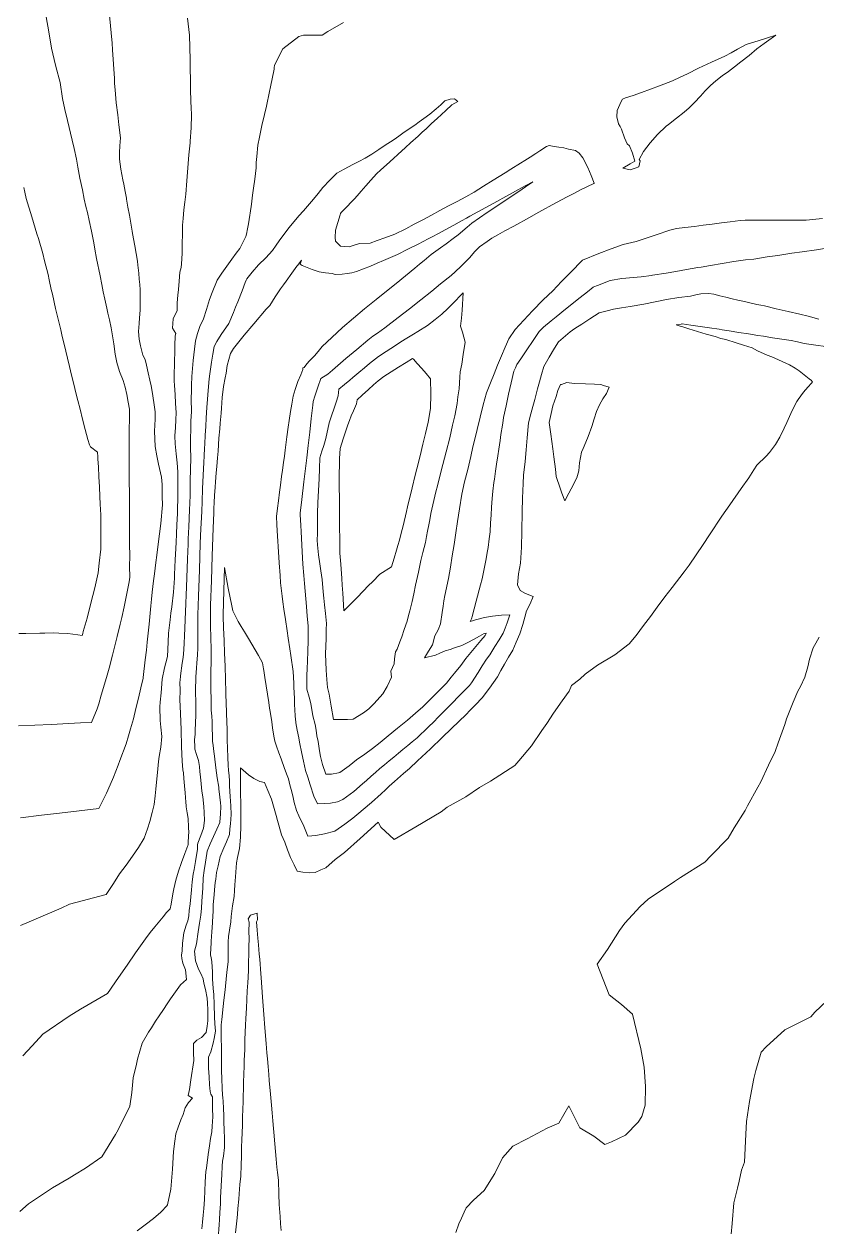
# Model space of a CAD drawing. Header units: inches. Extents: x 11351264 to 11356330, y 6702313 to 6706468.
# Drawn here: x 11354518 to 11354853, y 6703746 to 6704253 of the extents above; entities that cross this region are included whole.
import ezdxf

# ---------------------------------------------------------------- set-up
doc = ezdxf.new("R2010")
doc.units = ezdxf.units.IN
doc.header["$MEASUREMENT"] = 0
doc.layers.add('Shumate_Contours_clip1', color=7, linetype='Continuous', lineweight=0)

msp = doc.modelspace()

# ---------------------------------------------------------------- linework, layer by layer
at = {"layer": 'Shumate_Contours_clip1'}
for points, elevation in [([(11354526.9, 6704259.45), (11354528.41, 6704250.81), (11354529.69, 6704243.07), (11354530.78, 6704238.34), (11354531.57, 6704235.45), (11354533.37, 6704228.66), (11354534.36, 6704221.88), (11354535.37, 6704217.21), (11354536.46, 6704212.67), (11354538.43, 6704204.34), (11354539.21, 6704200.83), (11354540.2, 6704196.36), (11354540.83, 6704192.86), (11354541.62, 6704188.32), (11354542.7, 6704183.31), (11354543.53, 6704179.42), (11354544.23, 6704176.29), (11354544.82, 6704173.76), (11354545.58, 6704170.46), (11354546.61, 6704165.97), (11354547.59, 6704160.93), (11354548, 6704158.32), (11354548.6, 6704154.43), (11354550.17, 6704147.01), (11354550.87, 6704143.44), (11354551.43, 6704140.35), (11354552.22, 6704137.17), (11354553.08, 6704133.4), (11354553.51, 6704131.36), (11354554.18, 6704128.44), (11354554.89, 6704125.08), (11354555.28, 6704122.65), (11354556, 6704118.39), (11354556.58, 6704113.99), (11354557.24, 6704110.46), (11354558.44, 6704106.69), (11354559.98, 6704102.95), (11354560.8, 6704100.08), (11354561.52, 6704097.05), (11354562.09, 6704093.78), (11354562.53, 6704090.77), (11354562.53, 6704090.54), (11354562.53, 6704086.63), (11354562.5, 6704082.38), (11354562.46, 6704078.15), (11354562.42, 6704073.92), (11354562.45, 6704072.75), (11354562.47, 6704072.07), (11354562.47, 6704068.88), (11354562.48, 6704064.46), (11354562.5, 6704060.03), (11354562.53, 6704055.6), (11354562.58, 6704053.75), (11354562.62, 6704052.82), (11354562.63, 6704046.5), (11354562.64, 6704043.39), (11354562.65, 6704037.64), (11354562.65, 6704033.96), (11354562.66, 6704028.78), (11354562.65, 6704024.53), (11354562.66, 6704019.94), (11354562.41, 6704017.88), (11354561.52, 6704013.04), (11354561.1, 6704010.95), (11354560.3, 6704007.36), (11354559.29, 6704002.91), (11354558.6, 6704000.13), (11354557.38, 6703994.92), (11354555.43, 6703986.98), (11354553.99, 6703981.54), (11354553.14, 6703978.59), (11354552.48, 6703976.14), (11354550.68, 6703970.11), (11354549.58, 6703966.43), (11354548.92, 6703964.33), (11354546.6, 6703958.61), (11354541.96, 6703958.43), (11354529.6, 6703957.8), (11354515.81, 6703957.22)], 1392), ([(11354554.21, 6704256.87), (11354555.26, 6704245.21), (11354555.46, 6704242.42), (11354556.2, 6704230.33), (11354556.31, 6704228.27), (11354556.52, 6704225.5), (11354557.01, 6704220.02), (11354557.6, 6704214.93), (11354558.08, 6704210.78), (11354558.75, 6704205.35), (11354558.51, 6704201.93), (11354558.38, 6704199.11), (11354558.31, 6704196.31), (11354558.94, 6704192.08), (11354559.8, 6704187.53), (11354560.16, 6704185.77), (11354560.73, 6704182.62), (11354561.27, 6704179.82), (11354561.33, 6704179.47), (11354561.34, 6704179.42), (11354561.94, 6704176.05), (11354562.54, 6704172.67), (11354563.15, 6704169.29), (11354563.75, 6704165.91), (11354563.9, 6704164.92), (11354564.8, 6704159.79), (11354565.37, 6704156.51), (11354565.96, 6704153.23), (11354566.06, 6704151.5), (11354566.51, 6704148.15), (11354566.7, 6704145.61), (11354566.91, 6704143.42), (11354567.08, 6704141.09), (11354567.05, 6704137.63), (11354567.05, 6704134.86), (11354567.05, 6704133.42), (11354567.04, 6704132.51), (11354566.82, 6704129.27), (11354566.62, 6704126.96), (11354566.44, 6704123.53), (11354566.72, 6704120.35), (11354567.22, 6704117.55), (11354568.26, 6704113.65), (11354569.23, 6704111.82), (11354569.75, 6704109.31), (11354570.53, 6704106.18), (11354571.22, 6704103.08), (11354571.73, 6704100.7), (11354572.22, 6704098.24), (11354572.92, 6704093.57), (11354573.46, 6704089.71), (11354573.35, 6704086.55), (11354573.09, 6704081.5), (11354573.37, 6704075.07), (11354574.12, 6704071.14), (11354574.89, 6704067.55), (11354576.14, 6704062.08), (11354576.44, 6704059.04), (11354576.43, 6704056.5), (11354576.44, 6704053.96), (11354576.45, 6704050.48), (11354575.86, 6704042.54), (11354574.65, 6704033.87), (11354574.08, 6704029.19), (11354573.68, 6704026.09), (11354573.12, 6704021.35), (11354572.78, 6704018.33), (11354572.22, 6704013.53), (11354571.93, 6704010.58), (11354571.61, 6704007.85), (11354570.93, 6704000.04), (11354570.11, 6703992.46), (11354569.72, 6703989.12), (11354569.16, 6703985.09), (11354568.37, 6703977.58), (11354568.36, 6703977.53), (11354568.34, 6703977.27), (11354567.39, 6703973.15), (11354566.36, 6703968.81), (11354565.31, 6703964.48), (11354564.23, 6703960.16), (11354563.05, 6703955.88), (11354562.23, 6703952.98), (11354561.21, 6703949.65), (11354558.57, 6703942.52), (11354557.79, 6703940.6), (11354555.86, 6703935.49), (11354554.45, 6703932.23), (11354552.92, 6703928.72), (11354549.69, 6703922.3), (11354533.12, 6703920.36), (11354525.49, 6703919.48), (11354516.57, 6703918.31)], 1390), ([(11354587.13, 6704255.73), (11354587.85, 6704248.63), (11354588.25, 6704238.2), (11354588.31, 6704225.96), (11354588.52, 6704220.48), (11354588.59, 6704218.16), (11354588.72, 6704215.01), (11354588.62, 6704209.45), (11354588.21, 6704203.95), (11354588.18, 6704203.76), (11354588.18, 6704203.65), (11354588.17, 6704203.53), (11354588.14, 6704203.24), (11354587.62, 6704198.17), (11354587.17, 6704192.64), (11354586.75, 6704187.08), (11354586.29, 6704181.55), (11354585.89, 6704178.15), (11354585.52, 6704174.92), (11354585.2, 6704171.23), (11354585.01, 6704168.42), (11354584.99, 6704168.16), (11354584.92, 6704164.74), (11354584.88, 6704160.63), (11354584.8, 6704158.48), (11354584.79, 6704156.47), (11354584.49, 6704152.09), (11354584.41, 6704150.56), (11354583.89, 6704148.6), (11354583.58, 6704144.87), (11354583.21, 6704141.28), (11354583, 6704138.91), (11354582.73, 6704135.74), (11354582.73, 6704132.49), (11354581.05, 6704128.87), (11354580.69, 6704124.94), (11354582.1, 6704122.77), (11354581.8, 6704121.79), (11354581.75, 6704117.68), (11354581.71, 6704115.55), (11354581.66, 6704113.43), (11354581.6, 6704112.59), (11354581.51, 6704108.79), (11354581.45, 6704106.61), (11354581.38, 6704104.44), (11354581.38, 6704102.8), (11354581.55, 6704100.72), (11354581.81, 6704096.95), (11354582.06, 6704093.18), (11354582.29, 6704089.41), (11354582.13, 6704086.26), (11354581.95, 6704083.1), (11354581.76, 6704079.52), (11354581.84, 6704076.12), (11354582.29, 6704071.91), (11354582.67, 6704068.18), (11354583.01, 6704064.36), (11354583, 6704061.53), (11354583.02, 6704057.57), (11354582.98, 6704055.05), (11354582.94, 6704052.54), (11354582.91, 6704049.26), (11354582.79, 6704046.71), (11354582.57, 6704041.93), (11354582.39, 6704038.15), (11354582.23, 6704034.6), (11354581.99, 6704029.59), (11354581.88, 6704027.27), (11354581.58, 6704021.03), (11354581.52, 6704019.5), (11354581.22, 6704013.62), (11354580.38, 6704007.38), (11354580.06, 6704004.77), (11354579.68, 6704001.84), (11354578.99, 6703996.27), (11354578.88, 6703992.42), (11354578.56, 6703986.49), (11354577.9, 6703983.71), (11354577.38, 6703981.64), (11354576.43, 6703976.92), (11354575.92, 6703971.09), (11354575.58, 6703967.2), (11354575.42, 6703965.18), (11354575.59, 6703959.38), (11354575.85, 6703956.64), (11354576.22, 6703952.65), (11354575.8, 6703948.15), (11354575.11, 6703944.17), (11354574.78, 6703942.12), (11354574.34, 6703937.54), (11354574.12, 6703934.77), (11354573.76, 6703930.49), (11354573.46, 6703927.67), (11354573.06, 6703923.92), (11354572.14, 6703920.54), (11354571.11, 6703916.8), (11354570.16, 6703913.76), (11354569.44, 6703911.74), (11354568.73, 6703909.73), (11354566.42, 6703905.85), (11354563.86, 6703902.17), (11354561.13, 6703898.45), (11354558.43, 6703894.66), (11354555.84, 6703890.65), (11354552.77, 6703886), (11354537.24, 6703881.87), (11354533.71, 6703880.28), (11354520.22, 6703874.47), (11354516.6, 6703872.87)], 1388), ([(11354652.82, 6704253.89), (11354646.33, 6704250.16), (11354643.91, 6704248.67), (11354639.45, 6704248.68), (11354636.05, 6704248.65), (11354633.97, 6704248.06), (11354627.27, 6704242.79), (11354623.79, 6704235.9), (11354623.64, 6704234.78), (11354623.57, 6704234.25), (11354622.05, 6704226.81), (11354621.68, 6704224.81), (11354620.33, 6704218.62), (11354619.52, 6704215.14), (11354618.49, 6704210.43), (11354617.43, 6704205.53), (11354616.75, 6704202.23), (11354616.27, 6704197.43), (11354616.02, 6704194.93), (11354615.97, 6704192.62), (11354615.5, 6704187.83), (11354614.94, 6704184.11), (11354614.47, 6704181.13), (11354614.04, 6704177.3), (11354613.48, 6704173.48), (11354613.35, 6704172.66), (11354612.78, 6704169.05), (11354612.42, 6704166.86), (11354612.02, 6704164.66), (11354611.65, 6704163.66), (11354610.16, 6704160.53), (11354609.1, 6704158.57), (11354607.63, 6704156.57), (11354605.82, 6704154.1), (11354603.66, 6704151.15), (11354601.55, 6704148.19), (11354599.54, 6704145.24), (11354597.52, 6704140.08), (11354596.39, 6704137.11), (11354595.06, 6704132.82), (11354593.78, 6704128.95), (11354592.2, 6704125.75), (11354591.29, 6704122.75), (11354590.39, 6704119.65), (11354589.97, 6704116.16), (11354589.5, 6704111.35), (11354589.14, 6704107.9), (11354588.89, 6704104.58), (11354588.78, 6704100.93), (11354588.7, 6704098.84), (11354588.59, 6704094.98), (11354588.71, 6704089.79), (11354588.51, 6704085.78), (11354588.42, 6704081.81), (11354588.36, 6704079.03), (11354588.31, 6704075.11), (11354588.47, 6704069.85), (11354588.35, 6704065.77), (11354588.25, 6704060.25), (11354588.13, 6704054.64), (11354588.04, 6704051.04), (11354587.97, 6704048.51), (11354587.79, 6704044.64), (11354587.64, 6704041.18), (11354587.41, 6704036.1), (11354587.31, 6704033.85), (11354587.03, 6704027.58), (11354586.59, 6704015.72), (11354586.48, 6704012.4), (11354586.35, 6704008.83), (11354586.11, 6704001.94), (11354585.86, 6703995.06), (11354585.68, 6703992.18), (11354585.53, 6703989.19), (11354585.25, 6703985.97), (11354584.88, 6703983.6), (11354584.17, 6703978.22), (11354583.94, 6703976.34), (11354583.88, 6703975.69), (11354583.91, 6703971.92), (11354583.89, 6703968.29), (11354584.06, 6703962.41), (11354584.39, 6703955.44), (11354584.49, 6703948.48), (11354584.67, 6703945.29), (11354584.86, 6703942.22), (11354585.15, 6703938.62), (11354585.4, 6703937.32), (11354585.58, 6703934.99), (11354585.8, 6703931.89), (11354586.03, 6703928.89), (11354586.34, 6703924.98), (11354586.5, 6703923.47), (11354586.55, 6703922.97), (11354586.93, 6703920.41), (11354587.29, 6703918.09), (11354587.31, 6703917.78), (11354587.46, 6703914.65), (11354587.63, 6703911.69), (11354587.53, 6703911.27), (11354587.37, 6703907.25), (11354587.31, 6703906.97), (11354587.29, 6703906.9), (11354587.24, 6703906.73), (11354585.87, 6703903.28), (11354584.55, 6703899.57), (11354583.31, 6703895.83), (11354582.18, 6703892.04), (11354581.31, 6703888.34), (11354580.92, 6703886.35), (11354580.11, 6703881.94), (11354579.77, 6703879.95), (11354578.26, 6703878.42), (11354576.85, 6703876.62), (11354573.25, 6703872.34), (11354571.37, 6703870.03), (11354569.27, 6703867.34), (11354565.13, 6703861.39), (11354561.65, 6703856.14), (11354556.97, 6703849.56), (11354554.51, 6703846.08), (11354553.28, 6703844.29), (11354541.87, 6703837.66), (11354537.15, 6703834.68), (11354526.03, 6703827.14), (11354521.56, 6703822.17), (11354517.55, 6703817.89)], 1386), ([(11354854.93, 6704171.25), (11354848.06, 6704170.58), (11354845.3, 6704170.61), (11354840.78, 6704170.54), (11354837.65, 6704170.58), (11354833.52, 6704170.52), (11354830, 6704170.57), (11354826.3, 6704170.51), (11354822.35, 6704170.59), (11354820.2, 6704170.39), (11354815.95, 6704169.86), (11354812.41, 6704169.39), (11354808.43, 6704168.9), (11354804.62, 6704168.39), (11354800.91, 6704167.93), (11354796.84, 6704167.4), (11354793.39, 6704166.98), (11354790.5, 6704166.3), (11354784.75, 6704164.3), (11354780.53, 6704162.91), (11354776.29, 6704161.57), (11354770.85, 6704160.28), (11354765.81, 6704158.42), (11354760.67, 6704156.43), (11354753.72, 6704153.74), (11354748.62, 6704148.5), (11354744.82, 6704144.63), (11354741.13, 6704140.77), (11354737.11, 6704136.94), (11354732.62, 6704132.25), (11354728.93, 6704128.34), (11354725.31, 6704124.43), (11354722.63, 6704120.51), (11354721.09, 6704116.94), (11354719.56, 6704113.32), (11354717.92, 6704109.4), (11354716.39, 6704105.66), (11354714.86, 6704101.92), (11354713.17, 6704097.74), (11354711.78, 6704092.59), (11354710.49, 6704087.37), (11354709.23, 6704082.28), (11354707.95, 6704077.07), (11354707.49, 6704074.87), (11354706.64, 6704070.87), (11354705.27, 6704065.36), (11354704, 6704060.15), (11354702.74, 6704054.93), (11354701.82, 6704048.78), (11354701.02, 6704043.37), (11354700.3, 6704038.57), (11354699.57, 6704033.76), (11354698.78, 6704028.88), (11354697.98, 6704024.13), (11354697.15, 6704019.33), (11354695.63, 6704012.12), (11354695.26, 6704009.92), (11354694.91, 6704007.72), (11354694.48, 6704005.07), (11354693.8, 6704000.18), (11354692.79, 6703997.74), (11354691.45, 6703995.1), (11354690.44, 6703991.31), (11354688.74, 6703988.67), (11354687.03, 6703985.93), (11354691.63, 6703987.05), (11354693.59, 6703987.86), (11354695.8, 6703988.76), (11354697.83, 6703989.41), (11354699.76, 6703990.03), (11354702.83, 6703991.13), (11354705.28, 6703992.35), (11354707.76, 6703993.65), (11354710.26, 6703994.99), (11354712.25, 6703996.13), (11354713.13, 6703996.26), (11354712.97, 6703995.79), (11354712.61, 6703995.24), (11354710.84, 6703993.22), (11354708.68, 6703990.7), (11354706.57, 6703988.18), (11354704.52, 6703985.66), (11354702.35, 6703982.66), (11354699.77, 6703979.46), (11354698.37, 6703977.7), (11354696.3, 6703975.13), (11354691.57, 6703970.35), (11354688.22, 6703967.02), (11354686.41, 6703965.22), (11354683.28, 6703962.54), (11354679.9, 6703959.62), (11354675.64, 6703956.13), (11354671.73, 6703952.94), (11354668.36, 6703950.19), (11354665.17, 6703947.57), (11354661.84, 6703945.29), (11354658.3, 6703942.87), (11354655.34, 6703940.31), (11354653.36, 6703938.91), (11354651.33, 6703937.53), (11354650.81, 6703937.39), (11354647.88, 6703936.74), (11354645.37, 6703936.83), (11354643.97, 6703940.86), (11354643.18, 6703944.29), (11354642.82, 6703946.58), (11354642.2, 6703950.54), (11354641.68, 6703953.02), (11354641.28, 6703955.29), (11354640.86, 6703957.75), (11354639.98, 6703961.35), (11354639.12, 6703966.54), (11354638.36, 6703969.25), (11354637.43, 6703972.7), (11354637.35, 6703975.36), (11354637.43, 6703978.75), (11354637.54, 6703981.15), (11354637.79, 6703988.47), (11354637.91, 6703993.3), (11354638.01, 6703999.35), (11354637.6, 6704003.42), (11354637.2, 6704007.53), (11354636.68, 6704014.03), (11354636.42, 6704017.24), (11354636.19, 6704020.58), (11354635.77, 6704025.41), (11354635.44, 6704030.8), (11354635.14, 6704036.22), (11354634.97, 6704039.21), (11354634.84, 6704041.65), (11354634.58, 6704046.32), (11354634.59, 6704046.93), (11354635.29, 6704052.73), (11354636.21, 6704060.19), (11354636.71, 6704064.59), (11354637.37, 6704070.29), (11354637.97, 6704075.52), (11354638.61, 6704081.16), (11354639.26, 6704086.8), (11354639.89, 6704092.43), (11354640.15, 6704094.02), (11354640.72, 6704096.23), (11354641.99, 6704100.11), (11354643.32, 6704103.79), (11354646.27, 6704105.59), (11354648.24, 6704107.32), (11354653.91, 6704112.13), (11354658.51, 6704116.02), (11354663.12, 6704119.9), (11354665.3, 6704121.6), (11354667.17, 6704122.9), (11354670.28, 6704125.06), (11354675.95, 6704129.48), (11354680.71, 6704133.18), (11354685.46, 6704136.89), (11354690.16, 6704140.66), (11354693.86, 6704143.63), (11354698.26, 6704147.19), (11354699.96, 6704148.8), (11354702.48, 6704151.12), (11354706.03, 6704154.71), (11354708.28, 6704157.27), (11354710.23, 6704159.3), (11354713.45, 6704161.6), (11354715.49, 6704163.02), (11354717.97, 6704164.35), (11354720.95, 6704166), (11354724.69, 6704168.03), (11354731.39, 6704171.71), (11354735, 6704173.79), (11354736.86, 6704174.81), (11354740.94, 6704177.05), (11354746.9, 6704180.24), (11354750.13, 6704181.86), (11354752.87, 6704183.33), (11354758.44, 6704186.02), (11354758.68, 6704186.15), (11354757.43, 6704189.37), (11354755.98, 6704192.73), (11354753.82, 6704196.88), (11354752.31, 6704198.8), (11354750.77, 6704199.97), (11354747.79, 6704200.56), (11354745.86, 6704201.02), (11354743.8, 6704201.3), (11354741.71, 6704201.66), (11354739.62, 6704202.07), (11354738.58, 6704201.58), (11354735.73, 6704199.74), (11354733.97, 6704198.63), (11354731.68, 6704197.16), (11354729.36, 6704195.7), (11354727.62, 6704194.58), (11354723.54, 6704192.02), (11354721.11, 6704190.56), (11354716.03, 6704187.39), (11354712, 6704184.89), (11354709.95, 6704183.61), (11354707.98, 6704182.39), (11354704.49, 6704180.4), (11354700.79, 6704178.45), (11354697.22, 6704176.56), (11354693.56, 6704174.62), (11354690.03, 6704172.72), (11354686.34, 6704170.74), (11354682.74, 6704168.8), (11354679.13, 6704166.85), (11354674.59, 6704164.68), (11354670.28, 6704163.06), (11354667.07, 6704161.95), (11354664.1, 6704160.91), (11354659.6, 6704160.66), (11354657.33, 6704160.05), (11354655.28, 6704159.23), (11354651.66, 6704159.62), (11354649.52, 6704161.75), (11354649.3, 6704163.18), (11354649.57, 6704166.28), (11354650.55, 6704169.53), (11354651.44, 6704172.8), (11354651.67, 6704173.4), (11354651.92, 6704173.85), (11354654.5, 6704176.5), (11354655.99, 6704178.05), (11354657.46, 6704179.59), (11354658.58, 6704180.82), (11354660.34, 6704182.76), (11354662.36, 6704185.07), (11354664.41, 6704187.42), (11354666.82, 6704190.16), (11354668.66, 6704191.78), (11354670.98, 6704193.89), (11354673.91, 6704196.53), (11354675.84, 6704198.28), (11354679.07, 6704201.27), (11354681.1, 6704203.15), (11354684.35, 6704205.99), (11354686.12, 6704207.66), (11354687.73, 6704209.16), (11354690.07, 6704211.38), (11354692.37, 6704213.43), (11354694.2, 6704215.15), (11354696.03, 6704216.87), (11354698.52, 6704219.26), (11354701.11, 6704220.57), (11354699.71, 6704221.78), (11354697.93, 6704221.56), (11354695.7, 6704220.93), (11354693.93, 6704219.22), (11354692.04, 6704217.52), (11354689.3, 6704215.32), (11354686.77, 6704213.47), (11354684.84, 6704212.07), (11354682.91, 6704210.68), (11354680.1, 6704208.76), (11354677.91, 6704207.23), (11354676.18, 6704206.02), (11354674.19, 6704204.64), (11354670.09, 6704201.96), (11354667.79, 6704200.38), (11354664.83, 6704198.34), (11354662.08, 6704196.74), (11354659.28, 6704195.34), (11354656.82, 6704194.06), (11354653.11, 6704192.07), (11354650.13, 6704190.37), (11354647.15, 6704187.49), (11354644.18, 6704184.28), (11354642.16, 6704181.74), (11354640.28, 6704179.48), (11354637.67, 6704176.46), (11354635.97, 6704174.53), (11354634.07, 6704172.35), (11354629.89, 6704167.51), (11354627.65, 6704164.49), (11354625.72, 6704161.85), (11354624.42, 6704159.97), (11354622.86, 6704157.71), (11354620.04, 6704154.67), (11354617.06, 6704151.72), (11354614.32, 6704148.64), (11354612.07, 6704145.74), (11354611.92, 6704145.54), (11354611.77, 6704145.29), (11354611.35, 6704144.22), (11354610.07, 6704140.69), (11354608.32, 6704136.16), (11354607.36, 6704133.9), (11354606.48, 6704131.61), (11354604.45, 6704126.96), (11354601.2, 6704122.31), (11354599.47, 6704119.39), (11354598.29, 6704117.31), (11354597.72, 6704113.97), (11354597.18, 6704110.62), (11354596.44, 6704105.72), (11354596.17, 6704103.67), (11354595.8, 6704098.73), (11354595.52, 6704095.08), (11354595.24, 6704091.44), (11354594.93, 6704087.19), (11354594.73, 6704083.52), (11354594.55, 6704079.84), (11354594.36, 6704076.17), (11354594.26, 6704074.15), (11354594.07, 6704071.21), (11354593.92, 6704068.21), (11354593.83, 6704065.79), (11354593.63, 6704062.75), (11354593.38, 6704057.27), (11354593.18, 6704051.76), (11354593.04, 6704047.76), (11354592.8, 6704042.58), (11354592.71, 6704040.43), (11354592.44, 6704034.06), (11354592.09, 6704023.03), (11354591.68, 6704011.92), (11354591.49, 6704003.98), (11354591.4, 6703996.11), (11354591.43, 6703992.2), (11354591.35, 6703990.12), (11354591.28, 6703986.95), (11354591.05, 6703983.71), (11354590.81, 6703981.55), (11354590.6, 6703977.91), (11354590.45, 6703971.86), (11354590.63, 6703966.78), (11354590.59, 6703962.27), (11354590.44, 6703957.92), (11354590.32, 6703955.72), (11354590.23, 6703953.67), (11354590.08, 6703951.24), (11354590.12, 6703948.33), (11354590.18, 6703947.33), (11354590.91, 6703945.13), (11354591.75, 6703942.51), (11354592.08, 6703940), (11354592.32, 6703937.73), (11354592.52, 6703935.73), (11354592.8, 6703932.66), (11354593.16, 6703929.66), (11354593.46, 6703927.29), (11354593.89, 6703923.15), (11354594.14, 6703920.64), (11354594.2, 6703917.22), (11354593.85, 6703914.02), (11354592.71, 6703910.97), (11354591.47, 6703907.73), (11354591.28, 6703906.93), (11354591.32, 6703905.12), (11354590.42, 6703899.89), (11354589.84, 6703896.56), (11354589.49, 6703894.52), (11354589.04, 6703891.34), (11354588.72, 6703887.92), (11354588.43, 6703885), (11354588.14, 6703882.08), (11354587.83, 6703879.19), (11354587.57, 6703876.94), (11354587.19, 6703874.89), (11354586.49, 6703873.01), (11354585.5, 6703869.82), (11354585, 6703865.49), (11354584.74, 6703862.24), (11354584.53, 6703860.45), (11354584.7, 6703859.03), (11354585.15, 6703857.07), (11354586.2, 6703854.18), (11354586.6, 6703850.17), (11354584.1, 6703847.95), (11354579.94, 6703841.93), (11354578.49, 6703839.83), (11354576.87, 6703837.45), (11354575.06, 6703834.88), (11354573.54, 6703832.55), (11354571.88, 6703829.75), (11354570.61, 6703827.89), (11354567.97, 6703823.26), (11354565.95, 6703816.59), (11354565.48, 6703814.43), (11354564.17, 6703808.61), (11354563.54, 6703802.45), (11354562.77, 6703796.73), (11354557.74, 6703786.73), (11354556.64, 6703784.8), (11354550.85, 6703775.37), (11354543.98, 6703770.47), (11354539.41, 6703767.66), (11354537.16, 6703766.31), (11354530.14, 6703762.2), (11354520.04, 6703755.52), (11354516.3, 6703752.25)], 1384), ([(11354856.6, 6704158.68), (11354852.48, 6704158.1), (11354846.36, 6704157.15), (11354842.09, 6704156.57), (11354836.15, 6704155.64), (11354831.69, 6704155.04), (11354825.97, 6704154.15), (11354822.55, 6704153.86), (11354817.62, 6704153.07), (11354812.69, 6704152.27), (11354807.76, 6704151.45), (11354803.81, 6704150.76), (11354802.33, 6704150.53), (11354797.59, 6704149.68), (11354793.09, 6704148.89), (11354789.08, 6704148.19), (11354783.25, 6704147.31), (11354782.76, 6704147.2), (11354778.52, 6704146.67), (11354770.38, 6704145.98), (11354765.45, 6704145.13), (11354760.04, 6704143.05), (11354758.52, 6704142.44), (11354758.23, 6704142.29), (11354755.82, 6704140.33), (11354752.68, 6704137.85), (11354746.55, 6704132.93), (11354742.58, 6704129.76), (11354740.48, 6704128.01), (11354737.29, 6704125.45), (11354735.49, 6704123.57), (11354734.03, 6704121.45), (11354732.89, 6704119.73), (11354730.27, 6704115.89), (11354727.64, 6704112.05), (11354725.99, 6704109.64), (11354725.4, 6704108.25), (11354724.8, 6704106.79), (11354723.68, 6704101.97), (11354722.55, 6704097.13), (11354721.51, 6704092.19), (11354720.45, 6704087.23), (11354720.19, 6704086.03), (11354719.93, 6704084.09), (11354719.31, 6704080.12), (11354718.95, 6704077.62), (11354718.37, 6704073.86), (11354717.99, 6704071.15), (11354717.44, 6704067.59), (11354717.03, 6704064.66), (11354716.52, 6704061.33), (11354716.37, 6704059.91), (11354715.93, 6704056.14), (11354715.66, 6704053.06), (11354715.36, 6704049.4), (11354715.18, 6704046.08), (11354714.93, 6704042.77), (11354714.71, 6704039.1), (11354714.38, 6704036.04), (11354713.96, 6704032.42), (11354713.55, 6704030.38), (11354713.1, 6704027.69), (11354712.23, 6704023.37), (11354711.32, 6704019.21), (11354710.75, 6704016.61), (11354708.92, 6704009.74), (11354707.13, 6704003.33), (11354706.99, 6704002.76), (11354706.9, 6704002.34), (11354706.32, 6704001.18), (11354707.73, 6704001.65), (11354708.53, 6704001.96), (11354712.37, 6704002.87), (11354715.79, 6704003.44), (11354719.57, 6704003.86), (11354723.05, 6704004.03), (11354721.9, 6704000.59), (11354721.15, 6703998.42), (11354720.24, 6703996.23), (11354718.51, 6703993.44), (11354716.76, 6703990.64), (11354714.56, 6703987.16), (11354713.15, 6703985.25), (11354711.38, 6703982.45), (11354709.63, 6703979.64), (11354706.91, 6703975.27), (11354706, 6703974.14), (11354702.12, 6703970.22), (11354698.12, 6703966.17), (11354696.37, 6703964.4), (11354692.69, 6703960.7), (11354691.1, 6703959.07), (11354688.66, 6703956.61), (11354683.92, 6703952.12), (11354681.81, 6703950.37), (11354680, 6703948.87), (11354677.92, 6703947.16), (11354676.08, 6703945.62), (11354674.05, 6703943.94), (11354672.15, 6703942.36), (11354670.17, 6703940.72), (11354668.22, 6703939.11), (11354666.33, 6703937.44), (11354664.49, 6703935.92), (11354662.52, 6703934.12), (11354660.83, 6703932.72), (11354657.25, 6703929.52), (11354652.54, 6703926.1), (11354650.4, 6703925.14), (11354647.45, 6703924.57), (11354644.71, 6703924.39), (11354641.89, 6703924.31), (11354640.36, 6703927.46), (11354638.83, 6703932.3), (11354637.78, 6703935.48), (11354636.91, 6703938.4), (11354636.06, 6703942.24), (11354635.35, 6703945.52), (11354634.32, 6703950.34), (11354634.02, 6703952.16), (11354633.34, 6703955.3), (11354632.76, 6703958.38), (11354632.75, 6703958.44), (11354632.7, 6703958.68), (11354632.49, 6703961.24), (11354632.37, 6703964.03), (11354632.27, 6703966.11), (11354632.14, 6703968.71), (11354631.97, 6703973.53), (11354631.91, 6703975.19), (11354631.7, 6703980.05), (11354630.68, 6703986.9), (11354630.27, 6703989.66), (11354629.59, 6703994.16), (11354629.12, 6703997.32), (11354628.36, 6704001.98), (11354627.74, 6704006.41), (11354627.33, 6704009.57), (11354627.01, 6704011.91), (11354626.36, 6704017.46), (11354626.15, 6704020.57), (11354625.8, 6704025.97), (11354625.29, 6704032.88), (11354625.16, 6704035.1), (11354624.88, 6704039.44), (11354624.81, 6704042.2), (11354624.63, 6704045.53), (11354625.09, 6704049.08), (11354625.4, 6704052.15), (11354625.9, 6704055.82), (11354626.25, 6704058.78), (11354626.76, 6704062.43), (11354627.15, 6704065.08), (11354627.61, 6704068.29), (11354627.98, 6704070.96), (11354628.27, 6704073.5), (11354628.68, 6704076.85), (11354628.92, 6704079.16), (11354629.53, 6704083.17), (11354629.96, 6704086.01), (11354630.56, 6704089.76), (11354631.1, 6704092.97), (11354631.64, 6704096.33), (11354632.45, 6704099.07), (11354633.64, 6704102.5), (11354634.82, 6704105.28), (11354635.76, 6704107.49), (11354635.68, 6704108.3), (11354636.32, 6704108.43), (11354636.99, 6704109.3), (11354638.28, 6704110.85), (11354640.7, 6704113.29), (11354642.22, 6704115.17), (11354643.83, 6704117.2), (11354647.93, 6704121.06), (11354652.45, 6704125.2), (11354657.09, 6704129.15), (11354661.79, 6704133.17), (11354666.69, 6704137.12), (11354671.69, 6704141.14), (11354675.08, 6704143.88), (11354679.05, 6704147.1), (11354683.01, 6704150.34), (11354684.94, 6704151.93), (11354686.95, 6704153.59), (11354689.88, 6704156.02), (11354693.84, 6704158.91), (11354696.21, 6704160.53), (11354699.21, 6704162.78), (11354701.25, 6704164.37), (11354705.06, 6704167.53), (11354707.01, 6704169.33), (11354710.26, 6704171.54), (11354713.5, 6704173.73), (11354716.75, 6704175.93), (11354719.43, 6704177.74), (11354720.56, 6704178.4), (11354723.68, 6704180.51), (11354726.79, 6704182.63), (11354729.72, 6704184.64), (11354732.78, 6704186.74), (11354729.51, 6704184.97), (11354726.42, 6704183.31), (11354723.13, 6704181.52), (11354719.84, 6704179.72), (11354718.88, 6704179.16), (11354716.26, 6704177.73), (11354712.92, 6704175.9), (11354709.57, 6704174.06), (11354706.23, 6704172.22), (11354704.76, 6704171.44), (11354702.73, 6704170.33), (11354699.37, 6704168.5), (11354696, 6704166.67), (11354692.64, 6704164.83), (11354690.57, 6704163.72), (11354688.67, 6704162.72), (11354684.35, 6704160.48), (11354680.03, 6704158.27), (11354675.7, 6704156.09), (11354669.82, 6704153.59), (11354667.1, 6704152.35), (11354664.23, 6704151.19), (11354658.38, 6704148.88), (11354656.43, 6704148.39), (11354654.44, 6704147.98), (11354652.35, 6704147.72), (11354649.3, 6704147.59), (11354648.09, 6704148.1), (11354645.26, 6704148.33), (11354642.58, 6704148.82), (11354639.66, 6704149.67), (11354635.37, 6704151.44), (11354634.63, 6704151.92), (11354635.12, 6704153.74), (11354633.62, 6704151.6), (11354633.53, 6704151.47), (11354633.18, 6704151.08), (11354631.07, 6704148.19), (11354628.65, 6704144.88), (11354627.51, 6704143.22), (11354626.29, 6704141.53), (11354623.99, 6704138.16), (11354621.81, 6704134.57), (11354620.3, 6704132.94), (11354615.07, 6704126.81), (11354611.01, 6704121.96), (11354606.45, 6704116.38), (11354605.25, 6704114.34), (11354603.8, 6704109.26), (11354603.35, 6704106.06), (11354602.96, 6704104.01), (11354602.26, 6704100.34), (11354601.74, 6704095.66), (11354601.37, 6704091.23), (11354601.21, 6704089.08), (11354600.85, 6704084.92), (11354600.65, 6704082.48), (11354600.32, 6704078.62), (11354599.95, 6704073.12), (11354599.71, 6704070.22), (11354599.45, 6704066.64), (11354599.22, 6704063.98), (11354598.9, 6704060.16), (11354598.69, 6704057.83), (11354598.47, 6704054.36), (11354598.34, 6704051.44), (11354598.2, 6704048.89), (11354598.12, 6704047.01), (11354597.83, 6704040.54), (11354597.5, 6704028.89), (11354597.17, 6704018.48), (11354596.83, 6704008.08), (11354596.75, 6703999.78), (11354596.92, 6703993.95), (11354597.02, 6703990.02), (11354597.04, 6703984.71), (11354596.84, 6703979.53), (11354596.9, 6703977.34), (11354596.91, 6703973.85), (11354596.99, 6703967.07), (11354597.11, 6703963.79), (11354597.27, 6703961.21), (11354597.4, 6703958.95), (11354597.53, 6703956.26), (11354597.58, 6703952.97), (11354597.56, 6703950.72), (11354597.87, 6703948.82), (11354598.14, 6703946.32), (11354598.42, 6703944.33), (11354598.96, 6703939.52), (11354599.25, 6703937.36), (11354599.57, 6703935.2), (11354600.22, 6703931.23), (11354600.27, 6703930.54), (11354600.73, 6703927.07), (11354601.04, 6703924.75), (11354601.18, 6703923.32), (11354601.18, 6703923.27), (11354600.97, 6703919.94), (11354600.77, 6703916.68), (11354600.76, 6703916.62), (11354600.67, 6703916.41), (11354599.44, 6703913.63), (11354598.03, 6703910.53), (11354596.65, 6703907.42), (11354595.34, 6703904.24), (11354595.26, 6703903.33), (11354594.66, 6703899.66), (11354594.09, 6703896.15), (11354593.68, 6703892.98), (11354593.47, 6703888.71), (11354593.16, 6703883.17), (11354592.91, 6703880.21), (11354592.65, 6703877.34), (11354592.13, 6703873.87), (11354591.54, 6703870.24), (11354590.89, 6703865.15), (11354590.01, 6703862.14), (11354590.42, 6703857.95), (11354591.72, 6703854.57), (11354592.67, 6703852.71), (11354593.74, 6703850.46), (11354593.96, 6703848.58), (11354594.59, 6703845.87), (11354595.42, 6703842.24), (11354595.53, 6703840.11), (11354595.6, 6703837.29), (11354595.64, 6703834.98), (11354595.69, 6703832.67), (11354595.34, 6703830.49), (11354594.9, 6703827.71), (11354592.91, 6703825.62), (11354591.05, 6703824.58), (11354589.66, 6703823.11), (11354589.55, 6703819.19), (11354589.73, 6703815.92), (11354588.5, 6703807.86), (11354587.84, 6703803.67), (11354587.33, 6703801.19), (11354589.12, 6703800.07), (11354587.43, 6703798.29), (11354586.12, 6703796.01), (11354585.17, 6703793.2), (11354584.23, 6703790.94), (11354583.14, 6703787.78), (11354582.15, 6703785.03), (11354581.76, 6703781.96), (11354581.18, 6703777.59), (11354580.77, 6703770.06), (11354579.97, 6703761.67), (11354578.6, 6703755.12), (11354578.58, 6703754.99), (11354578.55, 6703754.93), (11354578.5, 6703754.81), (11354575.75, 6703752.03), (11354572.66, 6703749.28), (11354569.26, 6703746.68), (11354565.81, 6703744.12)], 1382), ([(11354518.05, 6704184.32), (11354518.48, 6704182.32), (11354519.05, 6704179.67), (11354521.34, 6704171.9), (11354523.56, 6704164.74), (11354524.18, 6704162.75), (11354525.97, 6704156.43), (11354526.79, 6704153.38), (11354528.26, 6704147.6), (11354528.74, 6704145.33), (11354529.6, 6704141.35), (11354530.04, 6704139.29), (11354531.39, 6704133.25), (11354532.5, 6704128.76), (11354533.6, 6704124.32), (11354534.25, 6704121.49), (11354535, 6704118.25), (11354536.36, 6704112.26), (11354537.25, 6704108.77), (11354538.16, 6704105.15), (11354538.96, 6704101.87), (11354540.11, 6704097.09), (11354540.76, 6704094.4), (11354541.71, 6704090.78), (11354542.81, 6704086.52), (11354543.86, 6704082.29), (11354544.48, 6704080.12), (11354545.06, 6704077.97), (11354545.74, 6704075.82), (11354546.1, 6704074.89), (11354549.1, 6704072.65), (11354549.23, 6704070.69), (11354549.27, 6704069.67), (11354549.46, 6704066.42), (11354549.67, 6704062.25), (11354549.87, 6704058.08), (11354550.05, 6704053.91), (11354550.25, 6704050.65), (11354550.55, 6704046.24), (11354550.55, 6704040.5), (11354550.52, 6704036.79), (11354550.49, 6704031.72), (11354549.85, 6704025.8), (11354549.42, 6704021.77), (11354547.93, 6704015.36), (11354547.12, 6704012.14), (11354546.33, 6704008.99), (11354544.66, 6704002.64), (11354543.08, 6703996.93), (11354542.88, 6703996.16), (11354542.64, 6703995.33), (11354540.82, 6703995.52), (11354536.63, 6703996.1), (11354532.84, 6703996.31), (11354530.64, 6703996.44), (11354526.92, 6703996.32), (11354524.72, 6703996.33), (11354518.82, 6703996.09), (11354515.84, 6703996.18)], 1394), ([(11354853.45, 6704128.78), (11354848.98, 6704129.98), (11354845.4, 6704130.84), (11354840.43, 6704132.01), (11354835.47, 6704133.18), (11354830.5, 6704134.34), (11354828.9, 6704134.65), (11354827.29, 6704134.96), (11354824.26, 6704135.67), (11354822.07, 6704136.18), (11354819.19, 6704136.86), (11354816.87, 6704137.41), (11354814.13, 6704138.06), (11354811.67, 6704138.65), (11354809.06, 6704139.27), (11354806.97, 6704139.55), (11354803.6, 6704139.41), (11354801.57, 6704138.99), (11354799.31, 6704138.51), (11354794.32, 6704137.86), (11354789.21, 6704137.14), (11354779.62, 6704135.12), (11354773.76, 6704134.12), (11354770.24, 6704133.55), (11354766.8, 6704133.04), (11354764.08, 6704132.34), (11354760.73, 6704131.38), (11354756.78, 6704128.9), (11354753.39, 6704126.64), (11354750.54, 6704124.78), (11354748.48, 6704123.38), (11354743.62, 6704119.21), (11354741.94, 6704116.48), (11354739.63, 6704112.76), (11354737.41, 6704108.78), (11354736.42, 6704105.39), (11354735.56, 6704102.38), (11354734.68, 6704099.38), (11354733.61, 6704094.86), (11354732.8, 6704091.86), (11354731.95, 6704088.83), (11354730.91, 6704085.01), (11354730.36, 6704078.66), (11354729.93, 6704073.65), (11354729.47, 6704068.69), (11354728.86, 6704062.9), (11354728.71, 6704059.38), (11354728.56, 6704056.34), (11354728.4, 6704053.31), (11354728.22, 6704047.55), (11354728.17, 6704039.34), (11354727.94, 6704032.54), (11354727.53, 6704025.82), (11354726.67, 6704021.32), (11354726.26, 6704016.7), (11354727.38, 6704014.24), (11354729.61, 6704013.08), (11354732.96, 6704011.79), (11354731.58, 6704008.6), (11354730.15, 6704005.65), (11354729.43, 6704003.04), (11354728.5, 6703999.92), (11354727.23, 6703996.05), (11354725.75, 6703992.5), (11354724.3, 6703989.11), (11354722.52, 6703986.13), (11354720.77, 6703983.16), (11354719.26, 6703980.51), (11354717.81, 6703977.85), (11354714.41, 6703973.07), (11354711.43, 6703969), (11354708.51, 6703966.02), (11354706.2, 6703963.61), (11354704.61, 6703961.98), (11354698.44, 6703956.04), (11354694.45, 6703952.21), (11354689.58, 6703947.54), (11354684.12, 6703942.4), (11354680.75, 6703939.2), (11354678.16, 6703937), (11354674.33, 6703933.7), (11354672.14, 6703931.69), (11354670.6, 6703930.23), (11354668.79, 6703928.46), (11354664.73, 6703924.84), (11354658.52, 6703919.6), (11354656.82, 6703918.15), (11354653.47, 6703915.74), (11354649.21, 6703912.67), (11354644.85, 6703911.6), (11354641.21, 6703910.94), (11354637.88, 6703910.62), (11354636.12, 6703914.82), (11354633.98, 6703919.19), (11354633.01, 6703921.46), (11354632.11, 6703924.88), (11354631.44, 6703927.67), (11354630.82, 6703930.29), (11354630.28, 6703932.3), (11354629.61, 6703934.84), (11354629.08, 6703936.26), (11354627.93, 6703939.23), (11354626.52, 6703943.23), (11354625.61, 6703945.77), (11354624.61, 6703948.6), (11354623.88, 6703950.71), (11354623.47, 6703952.8), (11354622.95, 6703956.35), (11354622.58, 6703958.83), (11354621.94, 6703963.16), (11354621.71, 6703964.69), (11354621.35, 6703967.09), (11354620.81, 6703970.6), (11354620.26, 6703974.11), (11354619.72, 6703977.61), (11354619.27, 6703980.54), (11354619.15, 6703981.28), (11354618.76, 6703983.79), (11354617.04, 6703986.8), (11354615.65, 6703989.23), (11354614.25, 6703991.65), (11354612.83, 6703994), (11354611.09, 6703996.84), (11354609.7, 6703999.09), (11354608.39, 6704001.23), (11354606.22, 6704005.7), (11354605.81, 6704007.78), (11354604.28, 6704015.31), (11354602.62, 6704024.05), (11354602.34, 6704014.1), (11354602.07, 6704004.17), (11354602.06, 6704003.42), (11354602.29, 6703998.59), (11354602.52, 6703993.19), (11354602.74, 6703987.8), (11354602.92, 6703982.42), (11354602.9, 6703981.09), (11354603.03, 6703977.95), (11354603.09, 6703975.45), (11354603.2, 6703972.72), (11354603.28, 6703969.8), (11354603.37, 6703967.49), (11354603.52, 6703962.28), (11354603.64, 6703959), (11354603.82, 6703955.5), (11354603.83, 6703953.42), (11354603.83, 6703951.2), (11354603.89, 6703947.73), (11354604.05, 6703943.81), (11354604.24, 6703940.53), (11354604.42, 6703938.35), (11354604.63, 6703936.28), (11354604.74, 6703933.9), (11354604.84, 6703931.73), (11354605.04, 6703927.4), (11354605.41, 6703923.39), (11354605.44, 6703919.74), (11354605.24, 6703915.85), (11354604.99, 6703913.75), (11354604.75, 6703911.35), (11354603.51, 6703908.29), (11354602.36, 6703905.65), (11354600.82, 6703902.11), (11354600.39, 6703900.1), (11354599.93, 6703898.09), (11354599.25, 6703895.24), (11354598.98, 6703892.45), (11354598.78, 6703891.01), (11354598.5, 6703887.96), (11354598.31, 6703885.9), (11354597.93, 6703881.78), (11354597.82, 6703878.18), (11354597.78, 6703877.75), (11354597.73, 6703877.26), (11354597.58, 6703874.07), (11354597.36, 6703870.19), (11354597.11, 6703866.32), (11354596.84, 6703862.46), (11354596.78, 6703861.58), (11354596.83, 6703860.43), (11354597.03, 6703859.36), (11354597.36, 6703857.63), (11354597.57, 6703853.4), (11354597.66, 6703850.42), (11354597.83, 6703846.37), (11354598.17, 6703843.76), (11354598.33, 6703839.6), (11354598.44, 6703834.36), (11354598.6, 6703831.38), (11354598.82, 6703828.32), (11354598.35, 6703825.31), (11354597.91, 6703823.24), (11354596.9, 6703819.62), (11354595.99, 6703817.37), (11354595.94, 6703812.69), (11354596.16, 6703809.13), (11354596.41, 6703805.66), (11354596.57, 6703802.83), (11354596.96, 6703801.81), (11354597.55, 6703800.68), (11354597.59, 6703798.2), (11354597.61, 6703795.72), (11354597.71, 6703792.13), (11354597.53, 6703788.28), (11354597.28, 6703785.83), (11354596.71, 6703783.06), (11354596.31, 6703779.89), (11354595.84, 6703776.3), (11354595.01, 6703770.6), (11354594.81, 6703769.14), (11354594.66, 6703766.96), (11354594.54, 6703764.65), (11354594.36, 6703760.95), (11354594.18, 6703757.25), (11354593.99, 6703753.56), (11354593.69, 6703750.68), (11354593.38, 6703747.8), (11354593.06, 6703744.91)], 1380), ([(11354856.26, 6704117.24), (11354852.19, 6704117.78), (11354847.27, 6704118.55), (11354844.48, 6704119.15), (11354841.7, 6704119.74), (11354837.8, 6704120.36), (11354833.91, 6704120.97), (11354830.02, 6704121.59), (11354827.75, 6704121.93), (11354823.72, 6704122.55), (11354819.69, 6704123.17), (11354815.66, 6704123.79), (11354812.71, 6704124.23), (11354811.36, 6704124.5), (11354807.37, 6704125.09), (11354803.38, 6704125.68), (11354799.4, 6704126.25), (11354795.75, 6704126.79), (11354795.56, 6704126.76), (11354795.31, 6704126.73), (11354793.3, 6704126.35), (11354795.28, 6704125.69), (11354796.01, 6704125.48), (11354798.54, 6704124.71), (11354802.25, 6704123.61), (11354805.95, 6704122.51), (11354809.65, 6704121.41), (11354812.14, 6704120.66), (11354814.15, 6704120.13), (11354818.62, 6704118.8), (11354821.62, 6704117.86), (11354825.35, 6704116.62), (11354827.5, 6704115.48), (11354831.58, 6704113.63), (11354833.65, 6704112.82), (11354836.35, 6704111.59), (11354841.07, 6704109.44), (11354843.43, 6704108.09), (11354845.09, 6704106.95), (11354849.38, 6704103.6), (11354850.37, 6704102.85), (11354850.41, 6704102.59), (11354850.77, 6704102.34), (11354850.35, 6704101.82), (11354848.83, 6704100.04), (11354847.02, 6704097.97), (11354844.7, 6704094.91), (11354844.15, 6704094.1), (11354842.15, 6704090.2), (11354839.91, 6704085.2), (11354838.8, 6704082.76), (11354836.98, 6704078.99), (11354835.21, 6704075.9), (11354832.56, 6704072.57), (11354831.14, 6704071), (11354827.27, 6704067.13), (11354826.04, 6704065.21), (11354823.87, 6704061.89), (11354820.72, 6704057.37), (11354815.85, 6704050.48), (11354812.55, 6704045.67), (11354807.32, 6704037.74), (11354804.63, 6704033.7), (11354798.74, 6704025), (11354796.6, 6704022.15), (11354791.57, 6704015.62), (11354788.43, 6704011.57), (11354785.19, 6704007.19), (11354782.47, 6704003.37), (11354779.43, 6703999.49), (11354776.41, 6703995.28), (11354773.38, 6703991.81), (11354767.33, 6703987.19), (11354760.04, 6703982.71), (11354754.91, 6703978.92), (11354752.62, 6703976.9), (11354749.13, 6703974.21), (11354748.14, 6703971.83), (11354745.13, 6703967.66), (11354741.42, 6703962.46), (11354738.64, 6703958.22), (11354736.62, 6703955.27), (11354732.17, 6703948.75), (11354726.82, 6703942.42), (11354725.18, 6703940.43), (11354714.88, 6703933.8), (11354710.21, 6703931.13), (11354704.53, 6703927.27), (11354696.65, 6703922.87), (11354694.04, 6703920.92), (11354683.38, 6703914.62), (11354674.19, 6703909.26), (11354668.59, 6703914.46), (11354667.47, 6703916.52), (11354659.86, 6703909.67), (11354653.24, 6703903.72), (11354649.43, 6703900.82), (11354645.41, 6703897.32), (11354643.28, 6703896.35), (11354640.88, 6703895.36), (11354638.37, 6703895.12), (11354635.79, 6703895.38), (11354633.39, 6703895.8), (11354632, 6703898.59), (11354630.58, 6703901.69), (11354629.27, 6703904.87), (11354628.08, 6703908.15), (11354626.77, 6703911.25), (11354625.59, 6703915.28), (11354625.03, 6703917.25), (11354624.44, 6703919.39), (11354623.63, 6703922.28), (11354622.47, 6703926.27), (11354620.97, 6703929.89), (11354619.53, 6703933.29), (11354617.64, 6703933.69), (11354615.11, 6703935.01), (11354612.73, 6703936.55), (11354609.38, 6703939.4), (11354609.4, 6703936.72), (11354609.45, 6703931.76), (11354609.47, 6703928.69), (11354609.55, 6703924.44), (11354609.6, 6703923.47), (11354609.62, 6703922.56), (11354609.62, 6703920.19), (11354609.54, 6703915.11), (11354609.36, 6703910.15), (11354609.06, 6703905.38), (11354608.1, 6703901.65), (11354607.7, 6703899.35), (11354607.28, 6703893.51), (11354607.06, 6703890.11), (11354606.88, 6703887.67), (11354606.72, 6703885.13), (11354606.09, 6703881.28), (11354605.62, 6703877.9), (11354605.51, 6703876.77), (11354605.28, 6703874.5), (11354604.82, 6703870.94), (11354604.37, 6703868.35), (11354604.18, 6703865.99), (11354604.26, 6703863.97), (11354604.16, 6703857.62), (11354603.83, 6703854.41), (11354603.58, 6703851.88), (11354602.94, 6703845.76), (11354602.45, 6703841.43), (11354602.13, 6703838.73), (11354601.48, 6703833.2), (11354601.23, 6703831.08), (11354601.25, 6703828.82), (11354601.26, 6703828.53), (11354601.21, 6703828.01), (11354601.3, 6703825.15), (11354601.37, 6703821.72), (11354601.42, 6703818.29), (11354601.43, 6703814.87), (11354601.46, 6703811.96), (11354601.53, 6703807.97), (11354601.63, 6703804.55), (11354601.79, 6703801.09), (11354601.97, 6703800.6), (11354602.2, 6703796.13), (11354602.35, 6703792.31), (11354602.42, 6703790.12), (11354602.5, 6703786.63), (11354602.64, 6703783.13), (11354602.67, 6703780.22), (11354602.66, 6703779.64), (11354602.65, 6703779.32), (11354602.19, 6703775.56), (11354601.87, 6703773.47), (11354601.63, 6703771.41), (11354601.48, 6703767.69), (11354601.37, 6703765.6), (11354601.26, 6703762.95), (11354601.03, 6703758.22), (11354600.92, 6703755.52), (11354600.76, 6703751.81), (11354600.55, 6703748.91), (11354600.4, 6703746.66), (11354599.94, 6703741.04)], 1378), ([(11354853.53, 6703994.66), (11354852.23, 6703992.11), (11354851.08, 6703990.12), (11354849.45, 6703985.32), (11354848.76, 6703982.1), (11354847.54, 6703977.75), (11354845.75, 6703973.81), (11354844.51, 6703971.83), (11354842.62, 6703967.16), (11354839.83, 6703960.17), (11354839.04, 6703957.79), (11354836.27, 6703950), (11354834.95, 6703946.29), (11354832.16, 6703940.63), (11354828.97, 6703933.53), (11354827.64, 6703931.25), (11354823.38, 6703923.38), (11354822.29, 6703921.41), (11354817.64, 6703914.09), (11354815.24, 6703909.76), (11354807.93, 6703902.3), (11354805.38, 6703899.65), (11354795.02, 6703893.14), (11354792.56, 6703891.51), (11354781.43, 6703884), (11354778.02, 6703881.01), (11354771.59, 6703873.93), (11354769.38, 6703870.83), (11354764.29, 6703862.75), (11354759.87, 6703856.6), (11354765.01, 6703843.73), (11354770.2, 6703839.56), (11354774.8, 6703835.55), (11354778.29, 6703820.84), (11354779.67, 6703813.17), (11354780.34, 6703805.04), (11354780.13, 6703797.06), (11354778.74, 6703792.38), (11354777.17, 6703790), (11354771.81, 6703784.48), (11354765.97, 6703781.59), (11354763.08, 6703780.56), (11354758.47, 6703784.07), (11354752.54, 6703787.54), (11354747.96, 6703796.79), (11354743.67, 6703789.49), (11354738.79, 6703787.43), (11354730.34, 6703782.93), (11354724.29, 6703779.78), (11354719.93, 6703774.89), (11354716.73, 6703768.27), (11354712.18, 6703761.06), (11354707.7, 6703757.03), (11354704.64, 6703753.79), (11354703.82, 6703751.92), (11354702.66, 6703749.41), (11354701.6, 6703747.09), (11354700.21, 6703743.38)], 1376), ([(11354626.56, 6703744.25), (11354626.34, 6703747.02), (11354626.14, 6703750.15), (11354625.69, 6703755.23), (11354625.57, 6703759.56), (11354625.42, 6703765.44), (11354625.06, 6703768.67), (11354624.77, 6703771), (11354624.46, 6703774.26), (11354624.15, 6703777.53), (11354623.84, 6703780.8), (11354623.57, 6703784), (11354623.56, 6703784.11), (11354623.29, 6703787.32), (11354623.02, 6703790.57), (11354622.76, 6703793.82), (11354622.49, 6703797.07), (11354622.09, 6703801.7), (11354621.58, 6703807.52), (11354621.36, 6703810.09), (11354621.08, 6703813.38), (11354620.81, 6703816.63), (11354620.6, 6703819.26), (11354620.27, 6703823.17), (11354619.74, 6703829.71), (11354619.27, 6703835.41), (11354618.68, 6703842.75), (11354618.15, 6703850.93), (11354618.03, 6703852.54), (11354617.51, 6703858.68), (11354617.31, 6703860.79), (11354616.99, 6703864.82), (11354616.71, 6703867.61), (11354616.46, 6703870.95), (11354616.11, 6703874.44), (11354616.55, 6703875.29), (11354616.48, 6703878.09), (11354613.68, 6703877.25), (11354612.68, 6703875.77), (11354613.09, 6703874.36), (11354612.93, 6703870.2), (11354613.02, 6703867.64), (11354612.89, 6703863.8), (11354612.9, 6703860.89), (11354612.8, 6703857.44), (11354612.75, 6703854.1), (11354612.66, 6703851.11), (11354612.48, 6703848.7), (11354612.22, 6703845.33), (11354611.89, 6703838.1), (11354611.69, 6703833.7), (11354611.56, 6703830.87), (11354611.29, 6703824.84), (11354611.18, 6703820.5), (11354611.03, 6703816.15), (11354610.95, 6703813.73), (11354610.82, 6703810.05), (11354610.73, 6703806.97), (11354610.62, 6703803.94), (11354610.54, 6703800.86), (11354610.48, 6703798.65), (11354610.4, 6703795.25), (11354610.32, 6703792.13), (11354610.22, 6703788.71), (11354610.12, 6703785.39), (11354610.01, 6703782.44), (11354609.91, 6703779.39), (11354609.9, 6703778.9), (11354609.89, 6703778.3), (11354609.84, 6703775.45), (11354609.76, 6703772), (11354609.5, 6703767.22), (11354609.2, 6703763.68), (11354608.86, 6703759.74), (11354608.66, 6703757.42), (11354608.32, 6703753.47), (11354608.1, 6703751.14), (11354607.97, 6703749.61), (11354607.36, 6703743.22)], 1376), ([(11354859.35, 6703843.52), (11354851.79, 6703836.29), (11354850, 6703834.44), (11354844.36, 6703831.55), (11354839.11, 6703828.93), (11354831.15, 6703821.72), (11354829.12, 6703819.53), (11354826.87, 6703811.8), (11354825.98, 6703808.41), (11354824.16, 6703798.64), (11354822.94, 6703790.23), (11354822.6, 6703784.87), (11354822.05, 6703773.01), (11354820.74, 6703769.69), (11354819.88, 6703765.1), (11354819.17, 6703762.15), (11354817.63, 6703755.91), (11354816.87, 6703747.19), (11354816.43, 6703742.71)], 1374)]:
    msp.add_lwpolyline(points, dxfattribs=dict(at, elevation=elevation))
for points, elevation in [([(11354768.9, 6704211.17), (11354769.56, 6704210.03), (11354770.22, 6704209.02), (11354771.47, 6704205.26), (11354772.55, 6704202.74), (11354773.52, 6704201.88), (11354774.8, 6704198.83), (11354775.77, 6704195.49), (11354773.81, 6704194.28), (11354770.73, 6704192.52), (11354773.78, 6704191.82), (11354775.89, 6704192.48), (11354777.55, 6704193.01), (11354778.08, 6704195.62), (11354777.56, 6704196.2), (11354779.5, 6704199.52), (11354782.25, 6704203.24), (11354785.35, 6704206.69), (11354789, 6704210.15), (11354790.04, 6704210.97), (11354793.42, 6704213.58), (11354796.62, 6704216.13), (11354798.7, 6704217.98), (11354799.36, 6704218.59), (11354800.98, 6704220.26), (11354803.44, 6704222.88), (11354805.43, 6704225.06), (11354807.75, 6704227.43), (11354810, 6704229.37), (11354812.7, 6704231.51), (11354815.27, 6704233.24), (11354817.86, 6704235.28), (11354820.47, 6704237.31), (11354824.02, 6704240.04), (11354827.28, 6704242.85), (11354830.43, 6704245.15), (11354833.27, 6704247.17), (11354835.22, 6704248.57), (11354831.79, 6704247.49), (11354827.77, 6704246.23), (11354825.01, 6704245.32), (11354822.81, 6704244.63), (11354819.18, 6704242.68), (11354816.44, 6704241.22), (11354813.71, 6704239.8), (11354808.11, 6704237.22), (11354806.26, 6704236.4), (11354802.7, 6704234.64), (11354797.99, 6704232.35), (11354794.87, 6704230.85), (11354791.73, 6704229.36), (11354786.17, 6704227.17), (11354782.34, 6704225.78), (11354778.56, 6704224.41), (11354775.16, 6704223.22), (11354771.85, 6704222.17), (11354770.66, 6704221.55), (11354770.07, 6704220.62), (11354768.41, 6704216.88), (11354768.23, 6704214.13)], 1384), ([(11354641.82, 6704035.48), (11354641.84, 6704038.28), (11354641.87, 6704040.36), (11354641.89, 6704042.59), (11354641.95, 6704046.91), (11354642.01, 6704051.23), (11354642.4, 6704056.47), (11354642.58, 6704061.35), (11354642.72, 6704065.73), (11354642.88, 6704070.2), (11354643.78, 6704073.14), (11354644.57, 6704075.51), (11354645.48, 6704078.43), (11354646.83, 6704084.97), (11354647.98, 6704088.37), (11354648.81, 6704090.77), (11354649.83, 6704093.71), (11354650.65, 6704096.41), (11354650.97, 6704099.27), (11354653.34, 6704101.26), (11354655.49, 6704103.06), (11354656.88, 6704104.21), (11354659.33, 6704106.29), (11354661.73, 6704108.28), (11354663.89, 6704110.02), (11354667.63, 6704112.96), (11354670.9, 6704115.13), (11354674.85, 6704117.73), (11354676.68, 6704118.89), (11354678.85, 6704120.3), (11354682.38, 6704122.48), (11354684.21, 6704123.6), (11354688.27, 6704126.08), (11354691.62, 6704128.63), (11354694.37, 6704130.83), (11354696.85, 6704133.3), (11354698.68, 6704135.11), (11354703.39, 6704139.82), (11354702.96, 6704132.51), (11354702.69, 6704129.14), (11354702.28, 6704125.85), (11354703.09, 6704123.36), (11354704.17, 6704119.12), (11354703.34, 6704113.9), (11354702.77, 6704109.84), (11354702.07, 6704106.62), (11354702.01, 6704104.25), (11354701.63, 6704099.38), (11354701.15, 6704096.02), (11354700.9, 6704093.21), (11354699.81, 6704088.02), (11354698.91, 6704083.98), (11354697.73, 6704078.68), (11354696.22, 6704072.74), (11354694.85, 6704067.51), (11354693.84, 6704063.67), (11354692.48, 6704058.51), (11354691.87, 6704055.92), (11354690.6, 6704050.43), (11354689.76, 6704046.79), (11354689.28, 6704044.16), (11354688.83, 6704041.93), (11354688.36, 6704039.36), (11354687.88, 6704037.05), (11354687.42, 6704034.56), (11354686.39, 6704030.35), (11354685.51, 6704026.98), (11354684.48, 6704022.05), (11354683.32, 6704016.47), (11354682.54, 6704012.9), (11354681.8, 6704009.63), (11354680.87, 6704005.77), (11354680.36, 6704003.79), (11354679.68, 6704001.33), (11354678.53, 6703997.89), (11354677.46, 6703994.74), (11354676.68, 6703992.56), (11354675.55, 6703989.5), (11354674.76, 6703988.45), (11354674.45, 6703985.5), (11354674.27, 6703983.31), (11354672.85, 6703980.26), (11354673.08, 6703977.66), (11354671.32, 6703973.73), (11354669.48, 6703970.7), (11354665.88, 6703966.6), (11354663.58, 6703964.34), (11354661.25, 6703962.66), (11354657, 6703960.01), (11354654.56, 6703959.82), (11354652.1, 6703959.81), (11354648.7, 6703959.88), (11354647.7, 6703965.5), (11354646.77, 6703970.61), (11354646.09, 6703973.38), (11354645.81, 6703976.71), (11354645.55, 6703980.66), (11354645.31, 6703987.6), (11354645.52, 6703994.1), (11354645.6, 6703997.87), (11354645.69, 6704000.38), (11354645.27, 6704004.63), (11354644.87, 6704008.3), (11354644.58, 6704011.11), (11354644.29, 6704013.71), (11354643.81, 6704018.91), (11354643.32, 6704022.64), (11354642.9, 6704025.6), (11354642.38, 6704029.29), (11354641.92, 6704033.58)], 1386), ([(11354650.99, 6704062.93), (11354651.13, 6704067.92), (11354651.26, 6704070.05), (11354651.43, 6704074.14), (11354652.77, 6704078.32), (11354653.68, 6704081.26), (11354654.71, 6704084.18), (11354655.43, 6704086.08), (11354656.17, 6704087.99), (11354657.04, 6704090.11), (11354658.36, 6704093.11), (11354658.61, 6704094.75), (11354660.78, 6704096.65), (11354663.37, 6704099.04), (11354665.54, 6704101.1), (11354667.5, 6704102.72), (11354669.89, 6704104.59), (11354673.01, 6704106.59), (11354676.14, 6704108.57), (11354679.27, 6704110.53), (11354681.96, 6704112.19), (11354682.36, 6704111.84), (11354683.99, 6704110.09), (11354685.91, 6704107.91), (11354687.74, 6704105.89), (11354689.53, 6704103.61), (11354689.78, 6704097.15), (11354689.59, 6704091.08), (11354688.65, 6704085.3), (11354687.47, 6704080.5), (11354686.39, 6704076.06), (11354685.2, 6704071.14), (11354683.82, 6704065.68), (11354683.15, 6704062.91), (11354681.87, 6704057.66), (11354679.93, 6704049.63), (11354679.45, 6704047.66), (11354678, 6704041.6), (11354677.22, 6704038.45), (11354676.55, 6704035.55), (11354675.85, 6704033.3), (11354675.3, 6704031.35), (11354674.23, 6704027.97), (11354673.07, 6704024.31), (11354668.25, 6704021.13), (11354665.12, 6704018), (11354663.48, 6704016.35), (11354658.8, 6704011.54), (11354653.02, 6704005.66), (11354652.59, 6704013.23), (11354652.36, 6704016.51), (11354652.19, 6704019.36), (11354651.72, 6704025.43), (11354651.36, 6704029.98), (11354651.34, 6704034.53), (11354651.28, 6704036.91), (11354651.26, 6704039.98), (11354651.18, 6704045.42), (11354651.2, 6704049.5), (11354651.2, 6704053.27), (11354651.12, 6704057.9)], 1388), ([(11354739.71, 6704085.24), (11354740.44, 6704089.01), (11354741.15, 6704092.2), (11354742.62, 6704096.14), (11354743.28, 6704098.68), (11354744.39, 6704101.2), (11354744.91, 6704101.19), (11354747.08, 6704102.08), (11354750.14, 6704101.59), (11354755.04, 6704101.54), (11354758.74, 6704101.34), (11354761.44, 6704101.21), (11354762.56, 6704100.8), (11354764.92, 6704100.07), (11354763.86, 6704097.48), (11354762.36, 6704095.1), (11354760.9, 6704092.67), (11354759.62, 6704089.86), (11354758.65, 6704086.76), (11354757.72, 6704083.44), (11354756.12, 6704079.25), (11354755.17, 6704076.88), (11354753.96, 6704074.23), (11354753.29, 6704072.64), (11354752.47, 6704068.09), (11354752.1, 6704064.8), (11354751.36, 6704061.86), (11354748.87, 6704057.13), (11354747.92, 6704055.29), (11354746.21, 6704052.19), (11354744.94, 6704055.34), (11354744.24, 6704057.41), (11354742.67, 6704062.33), (11354742.26, 6704065.55), (11354741.57, 6704070.68), (11354741.19, 6704074), (11354740.3, 6704080.2)], 1380)]:
    msp.add_lwpolyline(points, close=True, dxfattribs=dict(at, elevation=elevation))

doc.saveas('drawing.dxf')
